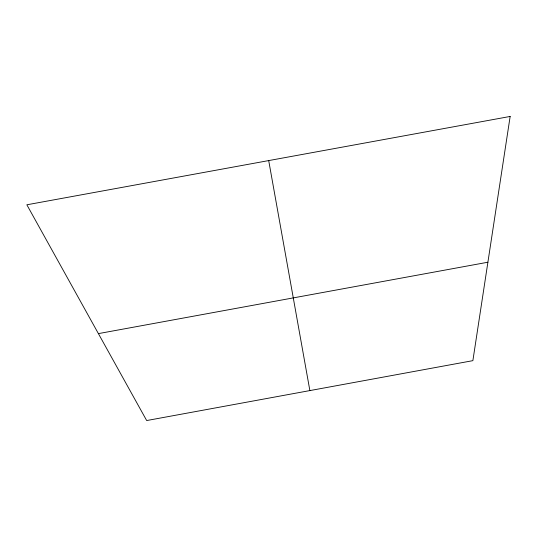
<?xml version="1.0" encoding="UTF-8"?>
<svg xmlns="http://www.w3.org/2000/svg" width="537" height="537" viewBox="0 0 537 537"><rect width="100%" height="100%" fill="white"/><g stroke="black" fill="none" stroke-linecap="round" stroke-linejoin="round"><path stroke-width="0.81" d="M98.399 333.618L487.898 262.224M268.701 160.583L309.869 390.587M510.15 116.448L472.875 360.656L146.682 420.552L26.85 204.792L510.15 116.448"/></g></svg>
